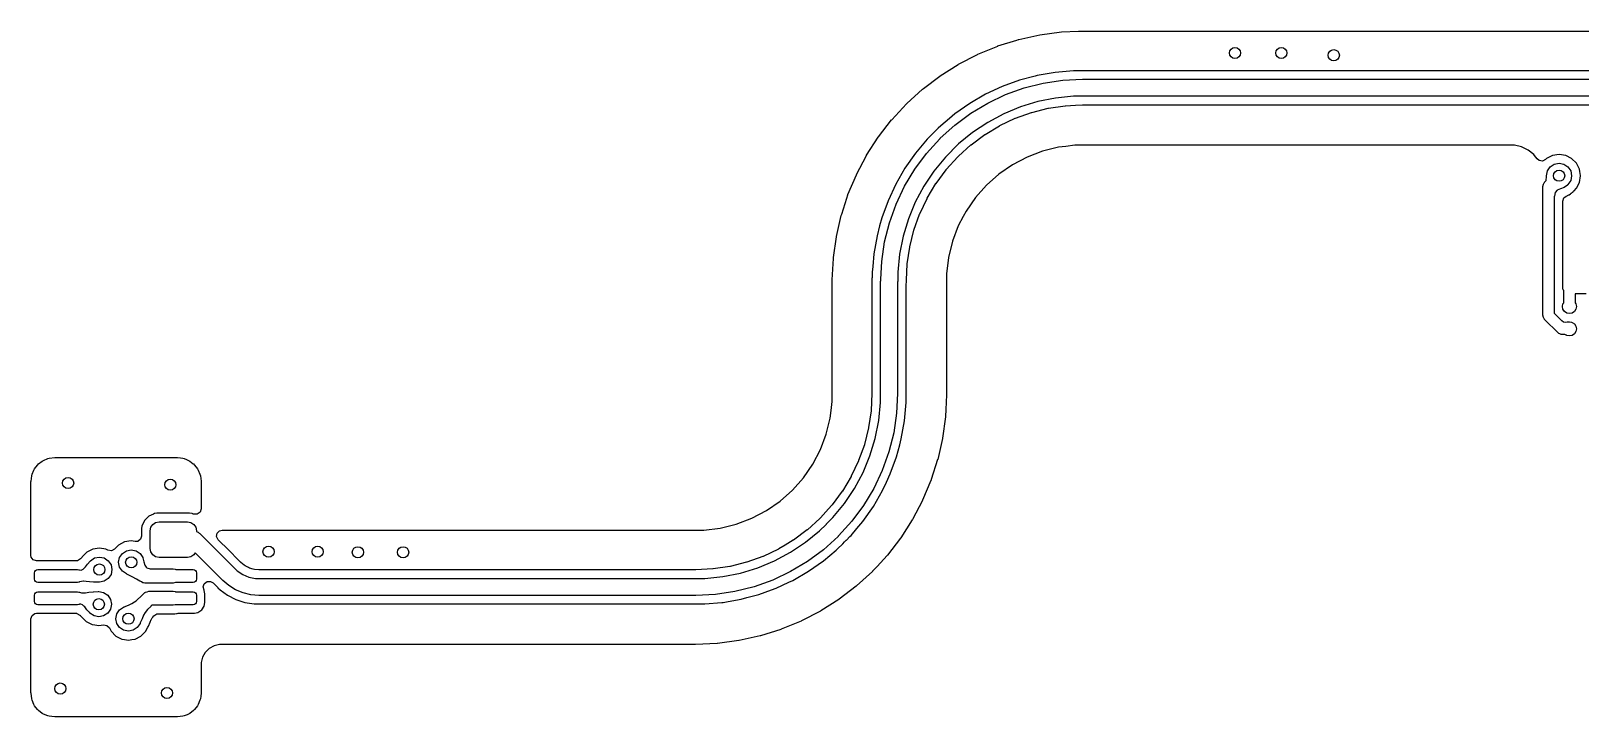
# Model space of a CAD drawing. Extents: x -51.8 to 4.2, y -14.8 to 14.8.
# Drawn here: x -51.81 to -24.04, y -14.81 to -2.53 of the extents above; entities that cross this region are included whole.
import ezdxf

# ---------------------------------------------------------------- set-up
doc = ezdxf.new("R2010")
doc.units = 0
doc.layers.add('BLACK', color=7, linetype='CONTINUOUS')

msp = doc.modelspace()

# ---------------------------------------------------------------- linework, layer by layer
at = {"layer": 'BLACK', "linetype": 'CONTINUOUS'}
for p, q in [((-34.4861, -2.79435), (-34.1488, -2.68859)), ((-34.1488, -2.68859), (-34.1179, -2.67892)), ((-34.1179, -2.67892), (-34.1137, -2.6778)), ((-34.1137, -2.6778), (-33.737, -2.59473)), ((-33.737, -2.59473), (-33.7327, -2.59398)), ((-33.7327, -2.59398), (-33.3502, -2.54388)), ((-33.3502, -2.54388), (-33.3459, -2.54351)), ((-33.3459, -2.54351), (-33.0417, -2.5303)), ((-33.0417, -2.5303), (-32.9571, -2.52662)), ((-32.9571, -2.52662), (-22.3877, -2.52662)), ((-35.1935, -3.12185), (-34.8508, -2.94456)), ((-34.8508, -2.94456), (-34.8469, -2.94274)), ((-34.8469, -2.94274), (-34.4901, -2.79582)), ((-34.4901, -2.79582), (-34.4861, -2.79435)), ((-35.5268, -3.33283), (-35.5232, -3.33035)), ((-35.5232, -3.33035), (-35.1972, -3.12401)), ((-35.1972, -3.12401), (-35.1935, -3.12185)), ((-33.7837, -3.3236), (-33.8182, -3.33284)), ((-33.4604, -3.26659), (-33.7837, -3.3236)), ((-33.1334, -3.23797), (-33.4604, -3.26659)), ((-32.9692, -3.23797), (-33.1334, -3.23797)), ((-32.9276, -3.23797), (-32.9692, -3.23797)), ((-32.9275, -3.238), (-32.9276, -3.23797)), ((-32.9127, -3.238), (-32.9275, -3.238)), ((-21.1344, -3.238), (-32.9127, -3.238)), ((-32.9127, -3.238), (-32.9127, -3.238)), ((-36.1167, -3.82377), (-35.837, -3.56943)), ((-35.837, -3.56943), (-35.8336, -3.56664)), ((-35.8336, -3.56664), (-35.8169, -3.55388)), ((-35.8169, -3.55388), (-35.5268, -3.33283)), ((-34.4094, -3.52087), (-34.7069, -3.65961)), ((-34.1008, -3.40858), (-34.4094, -3.52087)), ((-34.3495, -3.66544), (-34.0162, -3.54619)), ((-33.8182, -3.33284), (-34.1008, -3.40858)), ((-34.0162, -3.54619), (-33.6729, -3.46018)), ((-33.6729, -3.46018), (-33.3227, -3.40824)), ((-33.3227, -3.40824), (-32.9692, -3.39087)), ((-32.9692, -3.39087), (-32.9692, -3.3909)), ((-32.9692, -3.3909), (-32.9692, -3.3909)), ((-32.9692, -3.3909), (-32.9692, -3.3909)), ((-32.9692, -3.3909), (-21.0384, -3.3909)), ((-36.3874, -4.11535), (-36.1255, -3.83203)), ((-36.1255, -3.83203), (-36.1224, -3.82897)), ((-36.1224, -3.82897), (-36.1167, -3.82377)), ((-34.9912, -3.82377), (-35.2601, -4.01208)), ((-34.7069, -3.65962), (-34.9912, -3.82377)), ((-34.973, -3.99875), (-34.6694, -3.81678)), ((-34.7069, -3.65961), (-34.7069, -3.65961)), ((-34.7069, -3.65961), (-34.7069, -3.65962)), ((-34.7069, -3.65962), (-34.7069, -3.65962)), ((-34.6694, -3.81678), (-34.3495, -3.66544)), ((-34.083, -3.88496), (-34.3827, -4.00912)), ((-33.7725, -3.79078), (-34.083, -3.88496)), ((-33.4543, -3.72748), (-33.7725, -3.79078)), ((-33.5811, -3.90873), (-33.2803, -3.8641)), ((-33.1314, -3.69568), (-33.4543, -3.72748)), ((-33.2803, -3.8641), (-33.2754, -3.86362)), ((-33.2754, -3.86362), (-33.094, -3.8547)), ((-32.9693, -3.69567), (-33.1314, -3.69568)), ((-33.094, -3.8547), (-32.971, -3.84866)), ((-32.971, -3.84866), (-32.9685, -3.8486)), ((-32.9692, -3.6957), (-32.9693, -3.69567)), ((-21.0384, -3.6957), (-32.9692, -3.6957)), ((-32.9692, -3.6957), (-32.9692, -3.6957)), ((-32.9685, -3.8486), (-32.9208, -3.8486)), ((-32.9208, -3.8486), (-21.0949, -3.8486)), ((-36.6265, -4.42363), (-36.3902, -4.11865)), ((-36.3902, -4.11865), (-36.3874, -4.11535)), ((-35.3533, -4.09029), (-35.5116, -4.22312)), ((-35.2601, -4.01208), (-35.3533, -4.09029)), ((-35.2573, -4.2096), (-34.973, -3.99875)), ((-34.6688, -4.16206), (-34.9386, -4.3423)), ((-34.3827, -4.00912), (-34.6688, -4.16206)), ((-34.4515, -4.21938), (-34.1765, -4.08935)), ((-34.1765, -4.08935), (-34.172, -4.08747)), ((-34.172, -4.08747), (-33.8857, -3.98501)), ((-33.8857, -3.98501), (-33.8809, -3.98358)), ((-33.8809, -3.98358), (-33.5859, -3.90969)), ((-33.5859, -3.90969), (-33.5811, -3.90873)), ((-36.838, -4.75147), (-36.629, -4.42715)), ((-36.629, -4.42715), (-36.6265, -4.42363)), ((-35.6674, -4.37893), (-35.7522, -4.46374)), ((-35.6672, -4.3787), (-35.6674, -4.37893)), ((-35.5539, -4.26539), (-35.6672, -4.3787)), ((-35.5116, -4.22312), (-35.5539, -4.26539)), ((-35.5196, -4.44731), (-35.2573, -4.2096)), ((-34.9386, -4.3423), (-35.1894, -4.54813)), ((-34.965, -4.56195), (-34.7207, -4.38077)), ((-34.7207, -4.38077), (-34.7166, -4.37805)), ((-34.7166, -4.37805), (-34.4558, -4.22169)), ((-34.4558, -4.22169), (-34.4515, -4.21938)), ((-35.9633, -4.71523), (-36.1516, -4.98416)), ((-35.9766, -5.00234), (-35.7657, -4.71804)), ((-35.7522, -4.46374), (-35.9633, -4.71523)), ((-35.9633, -4.71523), (-35.9633, -4.71523)), ((-35.7657, -4.71804), (-35.528, -4.45578)), ((-35.5281, -4.45576), (-35.5229, -4.4525)), ((-35.528, -4.45578), (-35.5281, -4.45576)), ((-35.5229, -4.4525), (-35.5196, -4.44731)), ((-35.3125, -4.67131), (-35.4272, -4.78601)), ((-35.3093, -4.6661), (-35.3125, -4.67129)), ((-35.3125, -4.67129), (-35.3125, -4.67131)), ((-35.3041, -4.66283), (-35.3093, -4.6661)), ((-35.1894, -4.54813), (-35.3041, -4.66283)), ((-35.1951, -4.77014), (-34.9688, -4.56505)), ((-34.9688, -4.56505), (-34.965, -4.56195)), ((-33.6881, -4.68002), (-33.965, -4.78506)), ((-33.688, -4.68001), (-33.6881, -4.68002)), ((-33.4004, -4.60913), (-33.688, -4.68001)), ((-33.2713, -4.59345), (-33.4004, -4.60913)), ((-33.4004, -4.60913), (-33.4004, -4.60913)), ((-33.4004, -4.60913), (-33.4004, -4.60913)), ((-33.4004, -4.60913), (-33.4004, -4.60913)), ((-33.1063, -4.57342), (-33.2713, -4.59345)), ((-32.9806, -4.57342), (-33.1063, -4.57342)), ((-32.9801, -4.57338), (-32.9806, -4.57342)), ((-25.3, -4.57338), (-32.9801, -4.57338)), ((-25.235, -4.57337), (-25.3, -4.57338)), ((-25.1083, -4.60228), (-25.235, -4.57337)), ((-25.235, -4.57337), (-25.235, -4.57337)), ((-24.9913, -4.65866), (-25.1083, -4.60228)), ((-24.8897, -4.73967), (-24.9913, -4.65866)), ((-24.9913, -4.65866), (-24.9913, -4.65866)), ((-37.0202, -5.09641), (-36.8402, -4.7552)), ((-36.8402, -4.7552), (-36.838, -4.75147)), ((-36.1516, -4.98416), (-36.3157, -5.26847)), ((-36.1516, -4.98416), (-36.1516, -4.98416)), ((-35.4272, -4.78601), (-35.633, -5.0368)), ((-35.4103, -5.0066), (-35.2049, -4.77995)), ((-35.2049, -4.77995), (-35.2032, -4.7782)), ((-35.2032, -4.7782), (-35.1968, -4.77181)), ((-35.1968, -4.77181), (-35.1951, -4.77014)), ((-34.2273, -4.92272), (-34.4712, -5.09101)), ((-33.965, -4.78506), (-34.2273, -4.92272)), ((-24.8781, -4.75421), (-24.8897, -4.73967)), ((-24.8897, -4.73967), (-24.8897, -4.73967)), ((-24.8897, -4.73967), (-24.8897, -4.73967)), ((-24.8897, -4.73967), (-24.8897, -4.73967)), ((-24.8273, -4.81793), (-24.8781, -4.75421)), ((-24.7943, -4.84484), (-24.8273, -4.81793)), ((-24.7329, -4.85457), (-24.7943, -4.84484)), ((-24.6775, -4.82634), (-24.7329, -4.85457)), ((-24.6597, -4.80856), (-24.6775, -4.82634)), ((-24.553, -4.75421), (-24.6597, -4.80856)), ((-24.6427, -5.032), (-24.5939, -4.959)), ((-24.5939, -4.959), (-24.5209, -4.91023)), ((-24.4348, -4.73549), (-24.553, -4.75421)), ((-24.553, -4.75421), (-24.553, -4.75421)), ((-24.5209, -4.91023), (-24.4348, -4.8931)), ((-24.3166, -4.75421), (-24.4348, -4.73549)), ((-24.4348, -4.73549), (-24.4348, -4.73549)), ((-24.4348, -4.8931), (-24.3487, -4.91023)), ((-24.3487, -4.91023), (-24.2757, -4.959)), ((-24.2099, -4.80856), (-24.3166, -4.75421)), ((-24.3166, -4.75421), (-24.3166, -4.75421)), ((-24.2757, -4.959), (-24.2269, -5.032)), ((-24.1253, -4.89321), (-24.2099, -4.80856)), ((-24.2099, -4.80856), (-24.2099, -4.80856)), ((-24.0709, -4.99987), (-24.1253, -4.89321)), ((-37.1719, -5.45585), (-37.0221, -5.10033)), ((-37.0221, -5.10033), (-37.0202, -5.09641)), ((-36.3157, -5.26848), (-36.4545, -5.56602)), ((-36.3157, -5.26847), (-36.3157, -5.26848)), ((-36.3157, -5.26848), (-36.3157, -5.26848)), ((-36.1586, -5.30593), (-35.9766, -5.00234)), ((-35.633, -5.0368), (-35.8133, -5.30656)), ((-35.7536, -5.5196), (-35.5973, -5.25874)), ((-35.5973, -5.25874), (-35.5946, -5.25464)), ((-35.5946, -5.25464), (-35.4134, -5.01037)), ((-35.4134, -5.01037), (-35.4103, -5.0066)), ((-34.4712, -5.09101), (-34.6929, -5.28744)), ((-24.7225, -5.28961), (-24.7117, -5.26841)), ((-24.7117, -5.26841), (-24.7044, -5.24578)), ((-24.7044, -5.24578), (-24.6978, -5.24096)), ((-24.6978, -5.24096), (-24.694, -5.23366)), ((-24.694, -5.23366), (-24.6661, -5.20567)), ((-24.6661, -5.20567), (-24.6606, -5.12891)), ((-24.6606, -5.12891), (-24.6585, -5.12473)), ((-24.6598, -5.1181), (-24.6427, -5.032)), ((-24.6585, -5.12473), (-24.6598, -5.1181)), ((-24.2269, -5.2042), (-24.2757, -5.2772)), ((-24.2269, -5.032), (-24.2098, -5.1181)), ((-24.2098, -5.1181), (-24.2269, -5.2042)), ((-24.1253, -5.34299), (-24.0709, -5.23633)), ((-24.0645, -5.04041), (-24.0709, -4.99987)), ((-24.0709, -5.23633), (-24.0522, -5.1181)), ((-24.0533, -5.11127), (-24.0645, -5.04041)), ((-24.0522, -5.1181), (-24.0533, -5.11127)), ((-37.2842, -5.80339), (-37.1927, -5.51957)), ((-37.1927, -5.51957), (-37.1734, -5.45994)), ((-37.1734, -5.45994), (-37.1719, -5.45585)), ((-36.3099, -5.6259), (-36.1586, -5.30593)), ((-35.8133, -5.30656), (-35.9662, -5.59268)), ((-35.886, -5.79884), (-35.756, -5.52391)), ((-35.756, -5.52391), (-35.7536, -5.5196)), ((-34.8893, -5.50917), (-35.0576, -5.75296)), ((-34.6929, -5.28744), (-34.8893, -5.50917)), ((-34.6929, -5.28744), (-34.6929, -5.28744)), ((-24.7238, -5.3055), (-24.7213, -5.2977)), ((-24.7238, -7.62), (-24.7238, -5.3055)), ((-24.7213, -5.2977), (-24.7225, -5.28961)), ((-24.5187, -5.48103), (-24.5206, -5.48382)), ((-24.5206, -5.48382), (-24.5206, -7.57792)), ((-24.5062, -5.41697), (-24.5187, -5.48103)), ((-24.4675, -5.37832), (-24.5062, -5.41696)), ((-24.5062, -5.41696), (-24.5062, -5.41697)), ((-24.4115, -5.35511), (-24.4675, -5.37832)), ((-24.3466, -5.32841), (-24.4115, -5.35511)), ((-24.3677, -5.57524), (-24.3485, -5.5161)), ((-24.3485, -5.5161), (-24.3053, -5.48219)), ((-24.3441, -5.32705), (-24.3466, -5.32841)), ((-24.2867, -5.28523), (-24.3441, -5.32705)), ((-24.3053, -5.48219), (-24.2892, -5.47554)), ((-24.2892, -5.47554), (-24.2822, -5.47266)), ((-24.2854, -5.28407), (-24.2867, -5.28523)), ((-24.2851, -5.2835), (-24.2854, -5.28407)), ((-24.2757, -5.2772), (-24.2851, -5.2835)), ((-24.2822, -5.47266), (-24.2736, -5.46855)), ((-24.2822, -5.47266), (-24.2822, -5.47266)), ((-24.2736, -5.46855), (-24.2629, -5.46257)), ((-24.2736, -5.46855), (-24.2736, -5.46855)), ((-24.2736, -5.46855), (-24.2736, -5.46855)), ((-24.2629, -5.46256), (-24.255, -5.45746)), ((-24.2629, -5.46257), (-24.2629, -5.46256)), ((-24.2629, -5.46256), (-24.2629, -5.46256)), ((-24.2629, -5.46257), (-24.2629, -5.46257)), ((-24.255, -5.45746), (-24.2301, -5.43935)), ((-24.255, -5.45746), (-24.255, -5.45746)), ((-24.2301, -5.43935), (-24.2165, -5.43102)), ((-24.2165, -5.43102), (-24.2164, -5.43094)), ((-24.2164, -5.43094), (-24.2099, -5.42764)), ((-24.2099, -5.42764), (-24.2044, -5.42209)), ((-24.2044, -5.42209), (-24.1925, -5.41191)), ((-24.1925, -5.41191), (-24.1913, -5.41107)), ((-24.1913, -5.41107), (-24.1866, -5.40734)), ((-24.1866, -5.40734), (-24.1829, -5.40423)), ((-24.1829, -5.40423), (-24.1779, -5.39732)), ((-24.1779, -5.39732), (-24.1677, -5.38548)), ((-24.1677, -5.38548), (-24.1253, -5.34299)), ((-24.1253, -5.34299), (-24.1253, -5.34299)), ((-37.293, -5.83129), (-37.2918, -5.8271)), ((-37.2918, -5.8271), (-37.2842, -5.80339)), ((-36.4545, -5.56602), (-36.5668, -5.87452)), ((-36.4291, -5.95916), (-36.3099, -5.6259)), ((-35.9662, -5.59268), (-36.0904, -5.89241)), ((-35.9903, -6.08971), (-35.8879, -5.80338)), ((-35.8879, -5.80338), (-35.886, -5.79884)), ((-35.0576, -5.75297), (-35.1088, -5.85046)), ((-35.0576, -5.75296), (-35.0576, -5.75297)), ((-24.3677, -7.1294), (-24.3677, -5.57524)), ((-37.3791, -6.20736), (-37.293, -5.83129)), ((-36.6045, -6.01528), (-36.6517, -6.19164)), ((-36.5668, -5.87452), (-36.6045, -6.01528)), ((-36.5151, -6.30251), (-36.4291, -5.95916)), ((-36.0904, -5.89241), (-36.1846, -6.20288)), ((-36.0656, -6.38941), (-35.9917, -6.09442)), ((-35.9917, -6.09442), (-35.9903, -6.08971)), ((-35.1953, -6.01528), (-35.3003, -6.29224)), ((-35.1088, -5.85046), (-35.1953, -6.01527)), ((-35.1953, -6.01527), (-35.1953, -6.01527)), ((-35.1953, -6.01527), (-35.1953, -6.01528)), ((-37.4312, -6.57988), (-37.3799, -6.21163)), ((-37.3799, -6.21163), (-37.3791, -6.20736)), ((-36.6517, -6.19164), (-36.7087, -6.51495)), ((-36.5671, -6.65263), (-36.5151, -6.30251)), ((-36.1846, -6.20288), (-36.2479, -6.52107)), ((-35.3003, -6.29225), (-35.3712, -6.57989)), ((-35.3003, -6.29224), (-35.3003, -6.29225)), ((-37.4535, -6.98418), (-37.4335, -6.59805)), ((-37.4335, -6.59805), (-37.4331, -6.59373)), ((-37.4331, -6.59373), (-37.4312, -6.57988)), ((-36.7087, -6.51495), (-36.7289, -6.74539)), ((-36.5827, -6.96948), (-36.5671, -6.65263)), ((-36.2479, -6.52107), (-36.2797, -6.84394)), ((-36.1112, -6.69505), (-36.0666, -6.39423)), ((-36.0666, -6.39423), (-36.0656, -6.38941)), ((-35.3712, -6.57989), (-35.4069, -6.87394)), ((-35.3712, -6.57989), (-35.3712, -6.57989)), ((-36.7374, -6.92358), (-36.7412, -6.94393)), ((-36.7289, -6.74539), (-36.7374, -6.84201)), ((-36.7374, -6.84201), (-36.7374, -6.92358)), ((-36.2797, -6.84394), (-36.2797, -7.00616)), ((-36.1255, -6.98104), (-36.1117, -6.69995)), ((-36.1117, -6.69995), (-36.1112, -6.69505)), ((-35.4069, -6.87394), (-35.4069, -6.87396)), ((-35.4069, -6.87396), (-35.4069, -9.03981)), ((-37.4536, -8.96937), (-37.4535, -7.11541)), ((-37.4535, -6.98675), (-37.4535, -6.98418)), ((-37.4535, -6.99684), (-37.4535, -6.98675)), ((-37.4535, -7.02812), (-37.4535, -6.99684)), ((-37.4535, -6.99684), (-37.4535, -6.99684)), ((-37.4535, -7.03105), (-37.4535, -7.02812)), ((-37.4535, -7.1154), (-37.4535, -7.03105)), ((-37.4535, -7.11541), (-37.4535, -7.1154)), ((-36.7443, -6.98634), (-36.7466, -6.99605)), ((-36.7466, -6.99605), (-36.7466, -6.99606)), ((-36.7466, -6.99606), (-36.7431, -7.0205)), ((-36.7416, -6.96331), (-36.7443, -6.98634)), ((-36.7431, -7.0205), (-36.7421, -7.02812)), ((-36.7421, -7.02812), (-36.7416, -7.03508)), ((-36.7399, -6.94417), (-36.7416, -6.95333)), ((-36.7416, -6.95333), (-36.7416, -6.96331)), ((-36.7416, -7.03508), (-36.7416, -9.01576)), ((-36.7412, -6.94393), (-36.7399, -6.94417)), ((-36.5887, -7.0104), (-36.5838, -6.99197)), ((-36.5887, -9.017), (-36.5887, -7.0104)), ((-36.5838, -6.99197), (-36.5835, -6.98678)), ((-36.5835, -6.97096), (-36.5827, -6.96948)), ((-36.5835, -6.98678), (-36.5835, -6.97096)), ((-36.2797, -7.00616), (-36.2839, -7.02474)), ((-36.2839, -7.02474), (-36.2839, -9.017)), ((-36.131, -7.0835), (-36.1277, -7.06239)), ((-36.131, -8.96864), (-36.131, -7.0835)), ((-36.128, -7.06234), (-36.1268, -7.05451)), ((-36.1277, -7.06239), (-36.128, -7.06234)), ((-36.1268, -7.05325), (-36.1241, -7.03022)), ((-36.1268, -7.05451), (-36.1268, -7.05325)), ((-36.1247, -6.99986), (-36.1255, -6.98104)), ((-36.1218, -7.0205), (-36.1247, -6.99986)), ((-36.1241, -7.03022), (-36.1236, -7.02812)), ((-36.1236, -7.02812), (-36.1218, -7.0205)), ((-24.3628, -7.16049), (-24.3677, -7.1294)), ((-24.3516, -7.17587), (-24.3628, -7.16049)), ((-24.3516, -7.39188), (-24.3516, -7.17587)), ((-24.375, -7.4605), (-24.3655, -7.41266)), ((-24.3655, -7.50833), (-24.375, -7.4605)), ((-24.3655, -7.41266), (-24.3516, -7.39188)), ((-23.951, -7.23), (-24.1484, -7.23)), ((-24.1484, -7.23), (-24.1484, -7.39188)), ((-24.1484, -7.39188), (-24.1345, -7.41266)), ((-24.1345, -7.41266), (-24.125, -7.4605)), ((-24.125, -7.4605), (-24.1345, -7.50833)), ((-24.7213, -7.6278), (-24.7238, -7.62)), ((-24.7225, -7.63589), (-24.7213, -7.6278)), ((-24.7117, -7.65709), (-24.7225, -7.63589)), ((-24.7044, -7.67972), (-24.7117, -7.65709)), ((-24.6978, -7.68454), (-24.7044, -7.67972)), ((-24.694, -7.69184), (-24.6978, -7.68454)), ((-24.4535, -7.93234), (-24.694, -7.69184)), ((-24.5206, -7.57792), (-24.3888, -7.70972)), ((-24.3888, -7.70972), (-24.3854, -7.7108)), ((-24.3854, -7.7108), (-24.3557, -7.73212)), ((-24.3384, -7.54889), (-24.3655, -7.50833)), ((-24.3557, -7.73212), (-24.3223, -7.73817)), ((-24.2978, -7.57598), (-24.3384, -7.54889)), ((-24.3223, -7.73817), (-24.2888, -7.73469)), ((-24.25, -7.5855), (-24.2978, -7.57598)), ((-24.2888, -7.73469), (-24.2885, -7.73467)), ((-24.2885, -7.73467), (-24.2518, -7.73319)), ((-24.2518, -7.73319), (-24.2485, -7.73353)), ((-24.2022, -7.57598), (-24.25, -7.5855)), ((-24.2485, -7.73353), (-24.2153, -7.74177)), ((-24.2153, -7.74177), (-24.2141, -7.74265)), ((-24.2141, -7.74265), (-24.2022, -7.74501)), ((-24.1616, -7.54889), (-24.2022, -7.57598)), ((-24.2022, -7.74501), (-24.1616, -7.77211)), ((-24.1345, -7.50833), (-24.1616, -7.54889)), ((-24.1616, -7.77211), (-24.1345, -7.81266)), ((-24.4462, -7.93606), (-24.4535, -7.93234)), ((-24.4414, -7.9427), (-24.4462, -7.93606)), ((-24.4188, -7.95005), (-24.4414, -7.9427)), ((-24.3976, -7.96085), (-24.4188, -7.95005)), ((-24.3895, -7.95957), (-24.3976, -7.96085)), ((-24.3817, -7.9621), (-24.3895, -7.95957)), ((-24.3348, -7.9621), (-24.3817, -7.9621)), ((-24.3083, -7.97203), (-24.3348, -7.9621)), ((-24.3038, -7.97198), (-24.3083, -7.97203)), ((-24.2978, -7.97598), (-24.3038, -7.97198)), ((-24.25, -7.9855), (-24.2978, -7.97598)), ((-24.2022, -7.97598), (-24.25, -7.9855)), ((-24.1616, -7.94889), (-24.2022, -7.97598)), ((-24.1345, -7.90833), (-24.1616, -7.94889)), ((-24.1345, -7.81266), (-24.125, -7.8605)), ((-24.125, -7.8605), (-24.1345, -7.90833)), ((-37.4536, -9.01427), (-37.4536, -8.96937)), ((-37.4536, -8.96937), (-37.4536, -8.96937)), ((-37.4536, -9.16238), (-37.4536, -9.01427)), ((-36.7417, -9.01823), (-36.7566, -9.3232)), ((-36.7416, -9.01576), (-36.7417, -9.01823)), ((-36.5887, -9.17922), (-36.5887, -9.017)), ((-36.2839, -9.017), (-36.3013, -9.37053)), ((-36.131, -8.96865), (-36.131, -8.96864)), ((-36.131, -9.017), (-36.131, -8.96865)), ((-36.131, -9.18115), (-36.131, -9.017)), ((-35.407, -9.04227), (-35.42, -9.30539)), ((-35.4069, -9.03981), (-35.407, -9.04227)), ((-37.4893, -9.45646), (-37.4731, -9.3232)), ((-37.4731, -9.3232), (-37.4536, -9.1624)), ((-37.4536, -9.1624), (-37.4536, -9.16238)), ((-36.7571, -9.32811), (-36.8017, -9.62891)), ((-36.7566, -9.3232), (-36.7571, -9.32811)), ((-36.6205, -9.50209), (-36.5887, -9.17922)), ((-36.3013, -9.37053), (-36.3532, -9.72065)), ((-36.1596, -9.50821), (-36.131, -9.18115)), ((-35.4265, -9.4334), (-35.4791, -9.81613)), ((-35.4261, -9.42905), (-35.4265, -9.4334)), ((-35.42, -9.30539), (-35.4261, -9.42905)), ((-37.5602, -9.74408), (-37.4893, -9.45646)), ((-36.8027, -9.63375), (-36.8766, -9.92873)), ((-36.8017, -9.62891), (-36.8027, -9.63375)), ((-36.6838, -9.82029), (-36.6205, -9.50209)), ((-36.2166, -9.83152), (-36.1596, -9.50821)), ((-37.6653, -10.0211), (-37.5602, -9.74408)), ((-36.878, -9.93346), (-36.9805, -10.2198)), ((-36.8766, -9.92873), (-36.878, -9.93346)), ((-36.778, -10.1307), (-36.6838, -9.82029)), ((-36.3532, -9.72065), (-36.4392, -10.064)), ((-36.3016, -10.1486), (-36.2439, -9.93346)), ((-36.2439, -9.93346), (-36.2166, -9.83152)), ((-35.4798, -9.82043), (-35.5654, -10.1972)), ((-35.4791, -9.81613), (-35.4798, -9.82043)), ((-51.6702, -10.2793), (-51.6036, -10.2283)), ((-51.6036, -10.2283), (-51.5809, -10.2151)), ((-51.5809, -10.2151), (-51.5034, -10.183)), ((-51.5034, -10.183), (-51.478, -10.1762)), ((-51.478, -10.1762), (-51.38, -10.1633)), ((-51.38, -10.1633), (-51.3734, -10.1629)), ((-51.3734, -10.1629), (-49.1901, -10.1629)), ((-49.1901, -10.1629), (-49.1835, -10.1633)), ((-49.1835, -10.1633), (-49.1267, -10.1708)), ((-49.1267, -10.1708), (-49.0855, -10.1762)), ((-49.0855, -10.1762), (-49.0602, -10.183)), ((-49.0602, -10.183), (-49.0203, -10.1996)), ((-49.0203, -10.1996), (-48.9827, -10.2151)), ((-48.9827, -10.2151), (-48.9599, -10.2283)), ((-48.9599, -10.2283), (-48.8975, -10.2762)), ((-37.8029, -10.2833), (-37.6653, -10.0211)), ((-36.9824, -10.2243), (-37.1124, -10.4992)), ((-36.9805, -10.2198), (-36.9824, -10.2243)), ((-36.9021, -10.4305), (-36.778, -10.1307)), ((-36.4392, -10.064), (-36.5585, -10.3973)), ((-36.4139, -10.4571), (-36.3016, -10.1486)), ((-35.5665, -10.2014), (-35.681, -10.5584)), ((-35.5654, -10.1972), (-35.5665, -10.2014)), ((-51.8047, -10.588), (-51.7918, -10.49)), ((-51.7918, -10.49), (-51.785, -10.4646)), ((-51.785, -10.4646), (-51.7529, -10.3872)), ((-51.785, -10.4646), (-51.785, -10.4646)), ((-51.7529, -10.3872), (-51.7398, -10.3644)), ((-51.7398, -10.3644), (-51.6887, -10.2979)), ((-51.6887, -10.2979), (-51.6702, -10.2793)), ((-48.8975, -10.2762), (-48.8934, -10.2793)), ((-48.8934, -10.2793), (-48.8748, -10.2979)), ((-48.8748, -10.2979), (-48.8238, -10.3644)), ((-48.8238, -10.3644), (-48.8106, -10.3872)), ((-48.8106, -10.3872), (-48.7785, -10.4646)), ((-48.7785, -10.4646), (-48.7717, -10.49)), ((-48.7717, -10.49), (-48.7588, -10.588)), ((-38.1677, -10.7489), (-37.9712, -10.5271)), ((-37.9712, -10.5271), (-37.8029, -10.2833)), ((-37.1147, -10.5036), (-37.2711, -10.7644)), ((-37.1124, -10.4992), (-37.1147, -10.5036)), ((-37.0551, -10.7166), (-36.9021, -10.4305)), ((-36.5585, -10.3973), (-36.7098, -10.7172)), ((-36.4823, -10.6039), (-36.4139, -10.4571)), ((-51.8051, -10.5946), (-51.8047, -10.588)), ((-51.8051, -11.9156), (-51.8051, -10.5946)), ((-48.7588, -10.588), (-48.7584, -10.5946)), ((-48.7584, -10.5946), (-48.7584, -11.0845)), ((-38.3894, -10.9453), (-38.1677, -10.7489)), ((-37.2738, -10.7685), (-37.455, -11.0128)), ((-37.2711, -10.7644), (-37.2738, -10.7685)), ((-37.2353, -10.9864), (-37.0551, -10.7166)), ((-36.7098, -10.7172), (-36.8918, -11.0208)), ((-36.7168, -11.039), (-36.5526, -10.7547)), ((-36.5526, -10.7547), (-36.4823, -10.6039)), ((-35.686, -10.5733), (-35.8354, -10.9296)), ((-35.6845, -10.5692), (-35.686, -10.5733)), ((-35.681, -10.5584), (-35.6845, -10.5692)), ((-48.7584, -11.0845), (-48.7776, -11.1437)), ((-38.6332, -11.1136), (-38.3894, -10.9453)), ((-37.5197, -11.0845), (-37.6633, -11.243)), ((-37.4581, -11.0166), (-37.5197, -11.0845)), ((-37.455, -11.0128), (-37.4581, -11.0166)), ((-37.4411, -11.2372), (-37.2353, -10.9864)), ((-36.8918, -11.0208), (-37.1026, -11.3051)), ((-36.9051, -11.3079), (-36.7168, -11.039)), ((-36.7168, -11.039), (-36.7168, -11.039)), ((-35.8373, -10.9335), (-36.0171, -11.2755)), ((-35.8354, -10.9296), (-35.8373, -10.9335)), ((-49.7723, -11.2919), (-49.8189, -11.3919)), ((-49.6942, -11.2138), (-49.7723, -11.2919)), ((-49.6125, -11.1757), (-49.6942, -11.2138)), ((-49.6598, -11.4129), (-49.6251, -11.361)), ((-49.6251, -11.361), (-49.5732, -11.3263)), ((-49.5942, -11.1672), (-49.6125, -11.1757)), ((-49.5487, -11.1612), (-49.5942, -11.1672)), ((-49.5942, -11.1672), (-49.5942, -11.1672)), ((-49.5942, -11.1672), (-49.5942, -11.1672)), ((-49.5732, -11.3263), (-49.512, -11.3141)), ((-48.9653, -11.1612), (-49.5487, -11.1612)), ((-49.5487, -11.1612), (-49.5487, -11.1612)), ((-49.512, -11.3141), (-49.002, -11.3141)), ((-49.002, -11.3141), (-48.9408, -11.3263)), ((-48.9198, -11.1672), (-48.9653, -11.1612)), ((-48.9653, -11.1612), (-48.9653, -11.1612)), ((-48.9408, -11.3263), (-48.8889, -11.361)), ((-48.9094, -11.172), (-48.9198, -11.1672)), ((-48.9198, -11.1672), (-48.9198, -11.1672)), ((-48.9198, -11.1672), (-48.9198, -11.1672)), ((-48.9015, -11.1757), (-48.9094, -11.172)), ((-48.8901, -11.1802), (-48.9015, -11.1757)), ((-48.8279, -11.1802), (-48.8901, -11.1802)), ((-48.8889, -11.361), (-48.8542, -11.4129)), ((-48.7776, -11.1437), (-48.8279, -11.1802)), ((-39.4601, -11.4272), (-39.1725, -11.3563)), ((-39.1725, -11.3563), (-38.8955, -11.2512)), ((-38.8955, -11.2512), (-38.6332, -11.1136)), ((-37.6733, -11.253), (-37.8996, -11.4581)), ((-37.679, -11.475), (-37.5643, -11.3603)), ((-37.6715, -11.2513), (-37.6733, -11.253)), ((-37.665, -11.2448), (-37.6715, -11.2513)), ((-37.6633, -11.243), (-37.665, -11.2448)), ((-37.5643, -11.3603), (-37.5591, -11.3571)), ((-37.5643, -11.3603), (-37.5643, -11.3603)), ((-37.5591, -11.3571), (-37.5558, -11.3519)), ((-37.5558, -11.3519), (-37.4411, -11.2372)), ((-37.5558, -11.3519), (-37.5558, -11.3519)), ((-37.1026, -11.3051), (-37.3403, -11.5674)), ((-37.0106, -11.4337), (-36.9051, -11.3079)), ((-36.0193, -11.2792), (-36.2281, -11.6042)), ((-36.0171, -11.2755), (-36.0193, -11.2792)), ((-50.01, -11.6574), (-50.1282, -11.6761)), ((-49.9412, -11.6683), (-50.01, -11.6574)), ((-50.01, -11.6574), (-50.01, -11.6574)), ((-50.01, -11.6574), (-50.01, -11.6574)), ((-49.8441, -11.628), (-49.8944, -11.6646)), ((-49.8249, -11.5689), (-49.8441, -11.628)), ((-49.8189, -11.3919), (-49.8249, -11.4374)), ((-49.8249, -11.4374), (-49.8249, -11.5689)), ((-49.672, -11.4741), (-49.6598, -11.4129)), ((-49.672, -11.7941), (-49.672, -11.4741)), ((-48.8542, -11.4129), (-48.842, -11.4741)), ((-48.842, -11.4741), (-48.842, -11.4895)), ((-48.842, -11.4895), (-48.8291, -11.4969)), ((-48.8291, -11.4969), (-48.8097, -11.5021)), ((-48.8097, -11.5021), (-48.7955, -11.5163)), ((-48.7955, -11.5163), (-48.7781, -11.5263)), ((-48.7781, -11.5263), (-48.1556, -12.1489)), ((-48.4818, -11.5792), (-48.4721, -11.5178)), ((-48.4536, -11.6346), (-48.4818, -11.5792)), ((-48.4721, -11.5178), (-48.4282, -11.4739)), ((-48.2643, -11.824), (-48.4536, -11.6346)), ((-48.4282, -11.4739), (-48.3825, -11.4629)), ((-48.3825, -11.4629), (-39.8801, -11.4629)), ((-39.8801, -11.4629), (-39.8797, -11.4629)), ((-39.8797, -11.4629), (-39.7542, -11.4629)), ((-39.7542, -11.4629), (-39.4601, -11.4272)), ((-38.1517, -11.6451), (-38.2941, -11.7305)), ((-38.1476, -11.6424), (-38.1517, -11.6451)), ((-37.9034, -11.4612), (-38.1476, -11.6424)), ((-37.9298, -11.6809), (-37.679, -11.475)), ((-37.8996, -11.4581), (-37.9034, -11.4612)), ((-37.3488, -11.5758), (-37.611, -11.8136)), ((-37.3455, -11.5707), (-37.3488, -11.5758)), ((-37.3403, -11.5674), (-37.3455, -11.5707)), ((-37.3403, -11.5674), (-37.3403, -11.5674)), ((-37.2322, -11.6755), (-37.2027, -11.6461)), ((-37.2027, -11.646), (-37.2008, -11.6441)), ((-37.2027, -11.6461), (-37.2027, -11.646)), ((-37.2008, -11.6441), (-37.2007, -11.644)), ((-37.2007, -11.644), (-37.1359, -11.5792)), ((-37.1359, -11.5792), (-37.1161, -11.5594)), ((-37.1161, -11.5594), (-37.0106, -11.4337)), ((-37.1161, -11.5594), (-37.1161, -11.5594)), ((-37.1161, -11.5594), (-37.1161, -11.5594)), ((-36.2306, -11.6078), (-36.4669, -11.9135)), ((-36.2281, -11.6042), (-36.2306, -11.6078)), ((-51.8002, -11.9467), (-51.8051, -11.9156)), ((-50.8661, -11.9163), (-50.9138, -11.9707)), ((-50.8453, -11.9003), (-50.8661, -11.9163)), ((-50.8404, -11.896), (-50.8453, -11.9003)), ((-50.8049, -11.8605), (-50.8404, -11.896)), ((-50.6982, -11.8061), (-50.8049, -11.8605)), ((-50.58, -11.7874), (-50.6982, -11.8061)), ((-50.6982, -11.8061), (-50.6982, -11.8061)), ((-50.4618, -11.8061), (-50.58, -11.7874)), ((-50.58, -11.7874), (-50.58, -11.7874)), ((-50.4267, -11.824), (-50.4618, -11.8061)), ((-50.3653, -11.8337), (-50.4267, -11.824)), ((-50.3099, -11.8055), (-50.3653, -11.8337)), ((-50.2349, -11.7305), (-50.3099, -11.8055)), ((-50.1282, -11.6761), (-50.2349, -11.7305)), ((-50.2179, -11.9539), (-50.1691, -11.8809)), ((-50.1691, -11.8809), (-50.0961, -11.8321)), ((-50.1282, -11.6761), (-50.1282, -11.6761)), ((-50.0961, -11.8321), (-50.01, -11.815)), ((-50.01, -11.815), (-49.9239, -11.8321)), ((-49.8944, -11.6646), (-49.9412, -11.6683)), ((-49.9239, -11.8321), (-49.8509, -11.8809)), ((-49.8509, -11.8809), (-49.8021, -11.9539)), ((-49.6598, -11.8553), (-49.672, -11.7941)), ((-49.6251, -11.9072), (-49.6598, -11.8553)), ((-49.5732, -11.9419), (-49.6251, -11.9072)), ((-48.8889, -11.9072), (-48.9408, -11.9419)), ((-48.8646, -11.8709), (-48.8889, -11.9072)), ((-48.3711, -12.3644), (-48.8646, -11.8709)), ((-48.0867, -12.0015), (-48.2643, -11.824)), ((-38.6964, -11.9357), (-38.9827, -12.0382)), ((-38.6918, -11.9338), (-38.6964, -11.9357)), ((-38.4169, -11.8038), (-38.6918, -11.9338)), ((-38.4857, -12.0141), (-38.1995, -11.8611)), ((-38.4126, -11.8015), (-38.4169, -11.8038)), ((-38.2941, -11.7305), (-38.4126, -11.8015)), ((-38.1995, -11.8611), (-37.9298, -11.6809)), ((-37.611, -11.8136), (-37.8953, -12.0244)), ((-37.6082, -12.0111), (-37.3852, -11.824)), ((-37.3852, -11.824), (-37.3567, -11.8)), ((-37.3567, -11.8), (-37.2664, -11.7097)), ((-37.2664, -11.7097), (-37.2322, -11.6755)), ((-37.2322, -11.6755), (-37.2322, -11.6755)), ((-36.4697, -11.9168), (-36.651, -12.1135)), ((-36.4669, -11.9135), (-36.4697, -11.9168)), ((-51.7637, -11.997), (-51.8002, -11.9467)), ((-51.7045, -12.0162), (-51.7637, -11.997)), ((-51.742, -12.2266), (-51.7376, -12.2046)), ((-51.7376, -12.2046), (-51.7252, -12.1859)), ((-51.7252, -12.1859), (-51.7065, -12.1735)), ((-51.7065, -12.1735), (-51.6845, -12.1691)), ((-51.0093, -12.0162), (-51.7045, -12.0162)), ((-51.6845, -12.1691), (-50.9695, -12.1691)), ((-50.992, -12.0147), (-51.0093, -12.0162)), ((-50.9889, -12.0142), (-50.992, -12.0147)), ((-50.9795, -12.0125), (-50.9889, -12.0142)), ((-50.9711, -12.0107), (-50.9795, -12.0125)), ((-50.9189, -11.977), (-50.9711, -12.0107)), ((-50.9695, -12.1691), (-50.9475, -12.1735)), ((-50.9475, -12.1735), (-50.9453, -12.175)), ((-50.9453, -12.175), (-50.935, -12.1775)), ((-50.935, -12.1775), (-50.9093, -12.1825)), ((-50.9138, -11.9707), (-50.9189, -11.977)), ((-50.9093, -12.1825), (-50.8685, -12.1624)), ((-50.8685, -12.1624), (-50.8316, -12.1238)), ((-50.8316, -12.1238), (-50.7934, -12.073)), ((-50.7934, -12.073), (-50.7931, -12.0726)), ((-50.7931, -12.0726), (-50.7922, -12.0716)), ((-50.7922, -12.0716), (-50.7473, -12.0203)), ((-50.7473, -12.0203), (-50.7444, -12.0188)), ((-50.7444, -12.0188), (-50.7391, -12.0109)), ((-50.7391, -12.0109), (-50.6661, -11.9621)), ((-50.6661, -11.9621), (-50.58, -11.945)), ((-50.58, -11.945), (-50.4939, -11.9621)), ((-50.4939, -11.9621), (-50.4209, -12.0109)), ((-50.4209, -12.0109), (-50.3721, -12.0839)), ((-50.3721, -12.0839), (-50.355, -12.17)), ((-50.355, -12.17), (-50.3721, -12.2561)), ((-50.235, -12.04), (-50.2179, -11.9539)), ((-50.2179, -12.1261), (-50.235, -12.04)), ((-50.1691, -12.1991), (-50.2179, -12.1261)), ((-50.0961, -12.2479), (-50.1691, -12.1991)), ((-49.8021, -11.9539), (-49.8017, -11.9559)), ((-49.8017, -11.9559), (-49.8013, -11.9569)), ((-49.8013, -11.9569), (-49.7812, -12.0293)), ((-49.7812, -12.0293), (-49.7662, -12.094)), ((-49.7662, -12.094), (-49.7415, -12.1289)), ((-49.7415, -12.1289), (-49.7297, -12.1407)), ((-49.7297, -12.1407), (-49.6701, -12.155)), ((-49.6701, -12.155), (-49.6671, -12.1571)), ((-49.6671, -12.1571), (-49.257, -12.1571)), ((-49.512, -11.9541), (-49.5732, -11.9419)), ((-49.002, -11.9541), (-49.512, -11.9541)), ((-49.257, -12.1571), (-49.2212, -12.1622)), ((-49.2212, -12.1622), (-49.2106, -12.1691)), ((-49.2106, -12.1691), (-48.8995, -12.1691)), ((-48.9408, -11.9419), (-49.002, -11.9541)), ((-48.8995, -12.1691), (-48.8775, -12.1735)), ((-48.8775, -12.1735), (-48.8588, -12.1859)), ((-48.8588, -12.1859), (-48.8464, -12.2046)), ((-48.8464, -12.2046), (-48.842, -12.2266)), ((-48.1556, -12.1489), (-48.1556, -12.1489)), ((-48.1556, -12.1489), (-48.1556, -12.1489)), ((-48.1556, -12.1489), (-48.1555, -12.1489)), ((-48.1555, -12.1489), (-48.1131, -12.1913)), ((-48.1131, -12.1913), (-48.0132, -12.2581)), ((-48.0816, -12.0066), (-48.0867, -12.0015)), ((-48.0867, -12.0015), (-48.0867, -12.0015)), ((-48.0559, -12.0323), (-48.0816, -12.0066)), ((-48.0816, -12.0066), (-48.0816, -12.0066)), ((-48.0527, -12.0356), (-48.0559, -12.0323)), ((-48.0495, -12.0388), (-48.0527, -12.0356)), ((-48.0458, -12.0421), (-48.0495, -12.0388)), ((-47.9859, -12.0913), (-48.0458, -12.0421)), ((-47.9695, -12.1022), (-47.9859, -12.0913)), ((-47.908, -12.1351), (-47.9695, -12.1022)), ((-47.8898, -12.1427), (-47.908, -12.1351)), ((-47.8231, -12.1629), (-47.8898, -12.1427)), ((-47.8037, -12.1667), (-47.8231, -12.1629)), ((-47.727, -12.1743), (-47.8037, -12.1667)), ((-47.722, -12.1746), (-47.727, -12.1743)), ((-39.8995, -12.1746), (-47.722, -12.1746)), ((-39.8971, -12.1745), (-39.8995, -12.1746)), ((-39.593, -12.1596), (-39.8971, -12.1745)), ((-39.588, -12.1591), (-39.593, -12.1596)), ((-39.2872, -12.1145), (-39.588, -12.1591)), ((-39.2824, -12.1135), (-39.2872, -12.1145)), ((-38.9874, -12.0396), (-39.2824, -12.1135)), ((-39.0959, -12.2324), (-38.7854, -12.1382)), ((-38.9827, -12.0382), (-38.9874, -12.0396)), ((-38.7854, -12.1382), (-38.4857, -12.0141)), ((-38.1989, -12.2064), (-38.5189, -12.3577)), ((-37.8953, -12.0244), (-38.1989, -12.2064)), ((-38.1614, -12.3635), (-37.8771, -12.1994)), ((-37.8771, -12.1994), (-37.6082, -12.0111)), ((-37.6082, -12.0111), (-37.6082, -12.0111)), ((-36.7347, -12.2039), (-37.0202, -12.4641)), ((-36.7316, -12.2008), (-36.7347, -12.2039)), ((-36.651, -12.1135), (-36.7316, -12.2008)), ((-51.742, -12.3416), (-51.742, -12.2266)), ((-51.7376, -12.3636), (-51.742, -12.3416)), ((-51.7252, -12.3823), (-51.7376, -12.3636)), ((-51.7065, -12.3947), (-51.7252, -12.3823)), ((-51.6845, -12.3991), (-51.7065, -12.3947)), ((-50.9695, -12.3991), (-51.6845, -12.3991)), ((-50.9475, -12.3947), (-50.9695, -12.3991)), ((-50.9453, -12.3932), (-50.9475, -12.3947)), ((-50.935, -12.3907), (-50.9453, -12.3932)), ((-50.9005, -12.384), (-50.935, -12.3907)), ((-50.866, -12.3787), (-50.9005, -12.384)), ((-50.8574, -12.3778), (-50.866, -12.3787)), ((-50.8185, -12.3807), (-50.8574, -12.3778)), ((-50.7556, -12.3873), (-50.8185, -12.3807)), ((-50.683, -12.3927), (-50.7556, -12.3873)), ((-50.6826, -12.3927), (-50.683, -12.3927)), ((-50.5919, -12.3947), (-50.6826, -12.3927)), ((-50.5917, -12.3947), (-50.5919, -12.3947)), ((-50.5883, -12.3933), (-50.5917, -12.3947)), ((-50.58, -12.395), (-50.5883, -12.3933)), ((-50.4939, -12.3779), (-50.58, -12.395)), ((-50.4209, -12.3291), (-50.4939, -12.3779)), ((-50.3721, -12.2561), (-50.4209, -12.3291)), ((-50.0893, -12.2492), (-50.0961, -12.2479)), ((-50.0862, -12.2527), (-50.0893, -12.2492)), ((-49.9907, -12.299), (-50.0862, -12.2527)), ((-49.9172, -12.3437), (-49.9907, -12.299)), ((-49.8539, -12.3786), (-49.9172, -12.3437)), ((-49.8516, -12.3796), (-49.8539, -12.3786)), ((-49.8375, -12.3838), (-49.8516, -12.3796)), ((-49.8281, -12.389), (-49.8375, -12.3838)), ((-49.8017, -12.406), (-49.8281, -12.389)), ((-49.7953, -12.4069), (-49.8017, -12.406)), ((-49.7929, -12.4082), (-49.7953, -12.4069)), ((-49.7883, -12.4079), (-49.7929, -12.4082)), ((-49.7659, -12.4111), (-49.7883, -12.4079)), ((-49.257, -12.4111), (-49.7659, -12.4111)), ((-49.2161, -12.3991), (-49.257, -12.4111)), ((-48.8995, -12.3991), (-49.2161, -12.3991)), ((-48.8775, -12.3947), (-48.8995, -12.3991)), ((-48.8588, -12.3823), (-48.8775, -12.3947)), ((-48.8464, -12.3636), (-48.8588, -12.3823)), ((-48.842, -12.3416), (-48.8464, -12.3636)), ((-48.842, -12.2266), (-48.842, -12.3416)), ((-48.7212, -12.4802), (-48.7043, -12.4282)), ((-48.7043, -12.54), (-48.7212, -12.4802)), ((-48.7043, -12.4282), (-48.7013, -12.4237)), ((-48.7013, -12.4237), (-48.7, -12.4218)), ((-48.7013, -12.4237), (-48.7013, -12.4237)), ((-48.7, -12.4218), (-48.6512, -12.3833)), ((-48.6512, -12.3833), (-48.5891, -12.3808)), ((-48.5891, -12.3808), (-48.5452, -12.4065)), ((-48.5452, -12.4065), (-48.4578, -12.4939)), ((-48.3709, -12.3646), (-48.3711, -12.3644)), ((-48.262, -12.4576), (-48.3709, -12.3646)), ((-48.1396, -12.5326), (-48.262, -12.4576)), ((-48.0132, -12.2581), (-47.9023, -12.304)), ((-47.9023, -12.304), (-47.7845, -12.3275)), ((-47.7845, -12.3275), (-47.7245, -12.3275)), ((-47.7245, -12.3275), (-47.63, -12.3275)), ((-47.63, -12.3275), (-39.8992, -12.3275)), ((-39.8992, -12.3275), (-39.899, -12.3275)), ((-39.899, -12.3275), (-39.7369, -12.3275)), ((-39.7369, -12.3275), (-39.4141, -12.2957)), ((-39.4141, -12.2957), (-39.0959, -12.2324)), ((-38.8522, -12.477), (-39.1955, -12.563)), ((-38.5189, -12.3577), (-38.8522, -12.477)), ((-38.459, -12.5023), (-38.2287, -12.3949)), ((-38.2287, -12.3949), (-38.1615, -12.3636)), ((-38.1615, -12.3636), (-38.1615, -12.3635)), ((-38.1615, -12.3635), (-38.1614, -12.3635)), ((-38.1615, -12.3636), (-38.1615, -12.3636)), ((-37.0236, -12.4669), (-37.3306, -12.7013)), ((-37.0202, -12.4641), (-37.0236, -12.4669)), ((-51.742, -12.6266), (-51.7376, -12.6046)), ((-51.742, -12.7416), (-51.742, -12.6266)), ((-51.7376, -12.7636), (-51.742, -12.7416)), ((-51.7376, -12.6046), (-51.7252, -12.5859)), ((-51.7252, -12.7823), (-51.7376, -12.7636)), ((-51.7252, -12.5859), (-51.7065, -12.5735)), ((-51.7065, -12.5735), (-51.6845, -12.5691)), ((-51.6845, -12.5691), (-50.9695, -12.5691)), ((-50.9695, -12.5691), (-50.9475, -12.5735)), ((-50.9475, -12.5735), (-50.9453, -12.575)), ((-50.9453, -12.575), (-50.935, -12.5775)), ((-50.935, -12.5775), (-50.9005, -12.5842)), ((-50.9005, -12.5842), (-50.8715, -12.5886)), ((-50.8715, -12.5886), (-50.8316, -12.5846)), ((-50.8316, -12.5846), (-50.768, -12.5756)), ((-50.768, -12.5756), (-50.6944, -12.5682)), ((-50.6944, -12.5682), (-50.694, -12.5681)), ((-50.694, -12.5681), (-50.6845, -12.5678)), ((-50.6845, -12.5678), (-50.602, -12.5654)), ((-50.602, -12.5654), (-50.5985, -12.5667)), ((-50.5985, -12.5667), (-50.59, -12.565)), ((-50.59, -12.565), (-50.5039, -12.5821)), ((-50.5039, -12.5821), (-50.4309, -12.6309)), ((-50.4309, -12.6309), (-50.3821, -12.7039)), ((-50.3821, -12.7039), (-50.365, -12.79)), ((-49.9984, -12.7793), (-49.9487, -12.7498)), ((-49.9487, -12.7498), (-49.9208, -12.7271)), ((-49.9208, -12.7271), (-49.8972, -12.7079)), ((-49.8972, -12.7079), (-49.8385, -12.6514)), ((-49.8972, -12.7079), (-49.8972, -12.7079)), ((-49.8972, -12.7079), (-49.8972, -12.7079)), ((-49.8385, -12.6514), (-49.838, -12.6512)), ((-49.838, -12.6512), (-49.7825, -12.5957)), ((-49.7825, -12.5957), (-49.7646, -12.5823)), ((-49.7646, -12.5823), (-49.7617, -12.5789)), ((-49.7617, -12.5789), (-49.7591, -12.5782)), ((-49.7591, -12.5782), (-49.754, -12.5744)), ((-49.754, -12.5744), (-49.7238, -12.5678)), ((-49.7238, -12.5678), (-49.6941, -12.5591)), ((-49.6941, -12.5591), (-49.257, -12.5591)), ((-49.257, -12.5591), (-49.2218, -12.5642)), ((-49.2218, -12.5642), (-49.2141, -12.5691)), ((-49.2141, -12.5691), (-48.8995, -12.5691)), ((-48.8995, -12.5691), (-48.8775, -12.5735)), ((-48.8775, -12.5735), (-48.8588, -12.5859)), ((-48.8588, -12.5859), (-48.8464, -12.6046)), ((-48.8464, -12.7636), (-48.8588, -12.7823)), ((-48.8464, -12.6046), (-48.842, -12.6266)), ((-48.842, -12.7416), (-48.8464, -12.7636)), ((-48.842, -12.6266), (-48.842, -12.7416)), ((-48.7013, -12.5445), (-48.7043, -12.54)), ((-48.6891, -12.6059), (-48.7013, -12.5445)), ((-48.7013, -12.8237), (-48.6891, -12.7623)), ((-48.6891, -12.7623), (-48.6891, -12.6059)), ((-48.4578, -12.4939), (-48.4572, -12.4945)), ((-48.4572, -12.4945), (-48.4198, -12.5319)), ((-48.4198, -12.5319), (-48.2839, -12.6307)), ((-48.2839, -12.6307), (-48.1342, -12.7069)), ((-48.0071, -12.5875), (-48.1396, -12.5326)), ((-48.1342, -12.7069), (-48.1342, -12.7069)), ((-48.1342, -12.7069), (-48.1342, -12.7069)), ((-48.1342, -12.7069), (-47.9745, -12.7589)), ((-47.8676, -12.621), (-48.0071, -12.5875)), ((-47.9745, -12.7589), (-47.9744, -12.7589)), ((-47.9744, -12.7589), (-47.8085, -12.7852)), ((-47.7245, -12.6323), (-47.8676, -12.621)), ((-47.63, -12.6323), (-47.7245, -12.6323)), ((-47.7245, -12.6323), (-47.7245, -12.6323)), ((-47.7245, -12.6323), (-47.7245, -12.6323)), ((-39.8992, -12.6323), (-47.63, -12.6323)), ((-39.5456, -12.6149), (-39.8992, -12.6323)), ((-39.8992, -12.6323), (-39.8992, -12.6323)), ((-39.735, -12.7852), (-39.434, -12.7589)), ((-39.1955, -12.563), (-39.5456, -12.6149)), ((-39.434, -12.7589), (-39.4079, -12.7566)), ((-39.4079, -12.7566), (-39.3199, -12.7411)), ((-39.3199, -12.7411), (-39.0846, -12.6996)), ((-39.0846, -12.6996), (-38.9809, -12.6718)), ((-38.9809, -12.6718), (-38.7675, -12.6146)), ((-38.7675, -12.6146), (-38.5403, -12.5319)), ((-38.7675, -12.6146), (-38.7675, -12.6146)), ((-38.7675, -12.6146), (-38.7675, -12.6146)), ((-38.5403, -12.5319), (-38.459, -12.5023)), ((-37.3342, -12.7038), (-37.6605, -12.9106)), ((-37.3306, -12.7013), (-37.3342, -12.7038)), ((-51.8051, -13.0526), (-51.7859, -12.9935)), ((-51.7859, -12.9935), (-51.7356, -12.9569)), ((-51.7356, -12.9569), (-51.7045, -12.952)), ((-51.7065, -12.7947), (-51.7252, -12.7823)), ((-51.6845, -12.7991), (-51.7065, -12.7947)), ((-51.7045, -12.952), (-51.0093, -12.952)), ((-50.9695, -12.7991), (-51.6845, -12.7991)), ((-51.0093, -12.952), (-50.992, -12.9535)), ((-50.992, -12.9535), (-50.9848, -12.9548)), ((-50.9848, -12.9548), (-50.9299, -12.9839)), ((-50.9475, -12.7947), (-50.9695, -12.7991)), ((-50.9453, -12.7932), (-50.9475, -12.7947)), ((-50.935, -12.7907), (-50.9453, -12.7932)), ((-50.9176, -12.7873), (-50.935, -12.7907)), ((-50.9299, -12.9839), (-50.9255, -12.9887)), ((-50.9255, -12.9887), (-50.9227, -12.992)), ((-50.9227, -12.992), (-50.8736, -13.0468)), ((-50.9115, -12.79), (-50.9176, -12.7873)), ((-50.882, -12.803), (-50.9115, -12.79)), ((-50.8578, -12.8257), (-50.882, -12.803)), ((-50.8736, -13.0468), (-50.8718, -13.0487)), ((-50.8436, -12.8391), (-50.8578, -12.8257)), ((-50.8039, -12.888), (-50.8436, -12.8391)), ((-50.8436, -12.8391), (-50.8436, -12.8391)), ((-50.8436, -12.8391), (-50.8436, -12.8391)), ((-50.8436, -12.8391), (-50.8436, -12.8391)), ((-50.8037, -12.8882), (-50.8039, -12.888)), ((-50.7573, -12.9399), (-50.8037, -12.8882)), ((-50.7569, -12.9404), (-50.7573, -12.9399)), ((-50.7542, -12.9415), (-50.7569, -12.9404)), ((-50.7491, -12.9491), (-50.7542, -12.9415)), ((-50.6761, -12.9979), (-50.7491, -12.9491)), ((-50.59, -13.015), (-50.6761, -12.9979)), ((-50.5039, -12.9979), (-50.59, -13.015)), ((-50.4309, -12.9491), (-50.5039, -12.9979)), ((-50.3821, -12.8761), (-50.4309, -12.9491)), ((-50.365, -12.79), (-50.3821, -12.8761)), ((-50.285, -13.05), (-50.2679, -12.9639)), ((-50.2679, -12.9639), (-50.2191, -12.8909)), ((-50.2191, -12.8909), (-50.1461, -12.8421)), ((-50.1461, -12.8421), (-50.1382, -12.8405)), ((-50.1382, -12.8405), (-50.1353, -12.8377)), ((-50.1353, -12.8377), (-50.0597, -12.8067)), ((-50.0597, -12.8067), (-49.9984, -12.7793)), ((-49.7893, -12.9884), (-49.8167, -13.0497)), ((-49.7598, -12.9387), (-49.7893, -12.9884)), ((-49.7179, -12.8872), (-49.7598, -12.9387)), ((-49.6614, -12.8285), (-49.7179, -12.8872)), ((-49.7179, -12.8872), (-49.7179, -12.8872)), ((-49.7179, -12.8872), (-49.7179, -12.8872)), ((-49.6612, -12.8279), (-49.6614, -12.8285)), ((-49.6423, -12.8091), (-49.6612, -12.8279)), ((-49.6474, -13.0587), (-49.6337, -13.0357)), ((-49.257, -12.8091), (-49.6423, -12.8091)), ((-49.6337, -13.0357), (-49.6253, -13.0237)), ((-49.6253, -13.0237), (-49.6054, -12.9992)), ((-49.6054, -12.9992), (-49.5532, -12.9654)), ((-49.5532, -12.9654), (-49.5274, -12.962)), ((-49.5274, -12.962), (-49.2312, -12.962)), ((-49.2229, -12.7991), (-49.257, -12.8091)), ((-49.2312, -12.962), (-49.1973, -12.9557)), ((-48.8995, -12.7991), (-49.2229, -12.7991)), ((-49.1973, -12.9557), (-49.1869, -12.9537)), ((-49.1869, -12.9537), (-49.1684, -12.952)), ((-49.1684, -12.952), (-48.8788, -12.952)), ((-48.8775, -12.7947), (-48.8995, -12.7991)), ((-48.8788, -12.952), (-48.8174, -12.9398)), ((-48.8788, -12.952), (-48.8788, -12.952)), ((-48.8588, -12.7823), (-48.8775, -12.7947)), ((-48.8174, -12.9398), (-48.7478, -12.8933)), ((-48.7478, -12.8933), (-48.7013, -12.8237)), ((-47.8085, -12.7852), (-47.8085, -12.7852)), ((-47.8085, -12.7852), (-47.7922, -12.7852)), ((-47.7922, -12.7852), (-47.7921, -12.7852)), ((-47.7921, -12.7852), (-47.7245, -12.7852)), ((-47.7245, -12.7852), (-47.6762, -12.7852)), ((-47.6762, -12.7852), (-47.6762, -12.7852)), ((-47.6762, -12.7852), (-47.6681, -12.7852)), ((-47.6681, -12.7852), (-47.668, -12.7852)), ((-47.668, -12.7852), (-39.9475, -12.7852)), ((-39.9475, -12.7852), (-39.9409, -12.7852)), ((-39.9409, -12.7852), (-39.9407, -12.7852)), ((-39.9407, -12.7852), (-39.8992, -12.7852)), ((-39.8992, -12.7852), (-39.735, -12.7852)), ((-39.735, -12.7852), (-39.735, -12.7852)), ((-37.6643, -12.9128), (-38.0073, -13.0906)), ((-37.6605, -12.9106), (-37.6643, -12.9128)), ((-51.8051, -14.3779), (-51.8051, -13.0526)), ((-50.8718, -13.0487), (-50.8596, -13.0571)), ((-50.8596, -13.0571), (-50.8457, -13.0687)), ((-50.8457, -13.0687), (-50.8149, -13.0995)), ((-50.8149, -13.0995), (-50.7082, -13.1539)), ((-50.7082, -13.1539), (-50.6609, -13.1614)), ((-50.6609, -13.1614), (-50.59, -13.1726)), ((-50.59, -13.1726), (-50.5064, -13.1594)), ((-50.59, -13.1726), (-50.59, -13.1726)), ((-50.59, -13.1726), (-50.59, -13.1726)), ((-50.5064, -13.1594), (-50.445, -13.1691)), ((-50.445, -13.1691), (-50.401, -13.2131)), ((-50.401, -13.2131), (-50.3695, -13.2749)), ((-50.3695, -13.2749), (-50.3695, -13.2749)), ((-50.3695, -13.2749), (-50.2849, -13.3595)), ((-50.2679, -13.1361), (-50.285, -13.05)), ((-50.2191, -13.2091), (-50.2679, -13.1361)), ((-50.1461, -13.2579), (-50.2191, -13.2091)), ((-50.06, -13.275), (-50.1461, -13.2579)), ((-49.9739, -13.2579), (-50.06, -13.275)), ((-49.9009, -13.2091), (-49.9739, -13.2579)), ((-49.8521, -13.1361), (-49.9009, -13.2091)), ((-49.8505, -13.1282), (-49.8521, -13.1361)), ((-49.8477, -13.1253), (-49.8505, -13.1282)), ((-49.8167, -13.0497), (-49.8477, -13.1253)), ((-49.8351, -13.3595), (-49.7505, -13.2749)), ((-49.7505, -13.2749), (-49.7165, -13.2083)), ((-49.7165, -13.2083), (-49.7137, -13.2034)), ((-49.7137, -13.2034), (-49.7016, -13.1852)), ((-49.7016, -13.1852), (-49.6715, -13.1119)), ((-49.6715, -13.1119), (-49.6501, -13.0639)), ((-49.6501, -13.0639), (-49.6474, -13.0587)), ((-38.3725, -13.2412), (-38.741, -13.3569)), ((-38.3684, -13.2397), (-38.3725, -13.2412)), ((-38.0112, -13.0924), (-38.3684, -13.2397)), ((-38.0073, -13.0906), (-38.0112, -13.0924)), ((-50.2849, -13.3595), (-50.1782, -13.4139)), ((-50.1782, -13.4139), (-50.1309, -13.4214)), ((-50.1309, -13.4214), (-50.06, -13.4326)), ((-50.06, -13.4326), (-50.0009, -13.4232)), ((-50.06, -13.4326), (-50.06, -13.4326)), ((-50.06, -13.4326), (-50.06, -13.4326)), ((-50.0009, -13.4232), (-49.9418, -13.4139)), ((-49.9418, -13.4139), (-49.8351, -13.3595)), ((-48.613, -13.5849), (-48.6831, -13.655)), ((-48.5271, -13.5353), (-48.613, -13.5849)), ((-48.4314, -13.5097), (-48.5271, -13.5353)), ((-48.5271, -13.5353), (-48.5271, -13.5353)), ((-48.4042, -13.5097), (-48.4314, -13.5097)), ((-48.404, -13.5096), (-48.4042, -13.5097)), ((-39.9031, -13.5096), (-48.404, -13.5096)), ((-39.5142, -13.4927), (-39.9031, -13.5096)), ((-39.5098, -13.4923), (-39.5142, -13.4927)), ((-39.1268, -13.4421), (-39.5098, -13.4923)), ((-39.1225, -13.4414), (-39.1268, -13.4421)), ((-38.7452, -13.3581), (-39.1225, -13.4414)), ((-38.741, -13.3569), (-38.7452, -13.3581)), ((-48.7327, -13.7409), (-48.7584, -13.8367)), ((-48.7584, -13.8367), (-48.7584, -13.8367)), ((-48.7584, -13.8367), (-48.7584, -13.8435)), ((-48.7584, -13.8435), (-48.7584, -13.8435)), ((-48.7584, -13.8435), (-48.7584, -13.8863)), ((-48.6831, -13.655), (-48.7327, -13.7409)), ((-48.7327, -13.7409), (-48.7327, -13.7409)), ((-48.7584, -13.8863), (-48.7584, -13.9312)), ((-48.7584, -13.9312), (-48.7584, -13.9312)), ((-48.7584, -13.9312), (-48.7584, -14.3779)), ((-51.8047, -14.3845), (-51.8051, -14.3779)), ((-51.7918, -14.4826), (-51.8047, -14.3845)), ((-48.7588, -14.3845), (-48.7658, -14.4378)), ((-48.7584, -14.3779), (-48.7588, -14.3845)), ((-51.785, -14.5079), (-51.7918, -14.4826)), ((-51.7529, -14.5854), (-51.785, -14.5079)), ((-51.7398, -14.6081), (-51.7529, -14.5854)), ((-51.6887, -14.6747), (-51.7398, -14.6081)), ((-51.6702, -14.6932), (-51.6887, -14.6747)), ((-51.6702, -14.6933), (-51.6702, -14.6932)), ((-51.6036, -14.7443), (-51.6702, -14.6933)), ((-48.8934, -14.6933), (-48.9599, -14.7443)), ((-48.8748, -14.6747), (-48.8934, -14.6933)), ((-48.8237, -14.6082), (-48.8748, -14.6747)), ((-48.8106, -14.5854), (-48.8237, -14.6082)), ((-48.7785, -14.5079), (-48.8106, -14.5854)), ((-48.7717, -14.4826), (-48.7785, -14.5079)), ((-48.7658, -14.4378), (-48.7717, -14.4826)), ((-51.5809, -14.7574), (-51.6036, -14.7443)), ((-51.5034, -14.7895), (-51.5809, -14.7574)), ((-51.478, -14.7963), (-51.5034, -14.7895)), ((-51.4329, -14.8023), (-51.478, -14.7963)), ((-51.38, -14.8092), (-51.4329, -14.8023)), ((-51.3735, -14.8096), (-51.38, -14.8092)), ((-49.1901, -14.8096), (-51.3735, -14.8096)), ((-49.1835, -14.8092), (-49.1901, -14.8096)), ((-49.0855, -14.7963), (-49.1835, -14.8092)), ((-49.0601, -14.7895), (-49.0855, -14.7963)), ((-49.0084, -14.7681), (-49.0601, -14.7895)), ((-48.9826, -14.7574), (-49.0084, -14.7681)), ((-48.9599, -14.7443), (-48.9826, -14.7574))]:
    msp.add_line(p, q, dxfattribs=at)
at = {"layer": 'BLACK'}
for centre in [(-30.24, -2.92), (-29.41, -2.92), (-28.47, -2.96), (-24.4348, -5.1181), (-51.14, -10.62), (-49.31, -10.65), (-47.55, -11.85), (-46.67, -11.85), (-45.95, -11.86), (-45.14, -11.86), (-50.58, -12.17), (-50.01, -12.04), (-50.59, -12.79), (-50.06, -13.05), (-51.28, -14.3), (-49.37, -14.38)]:
    msp.add_circle(centre, 0.1, dxfattribs=at)

doc.saveas('drawing.dxf')
